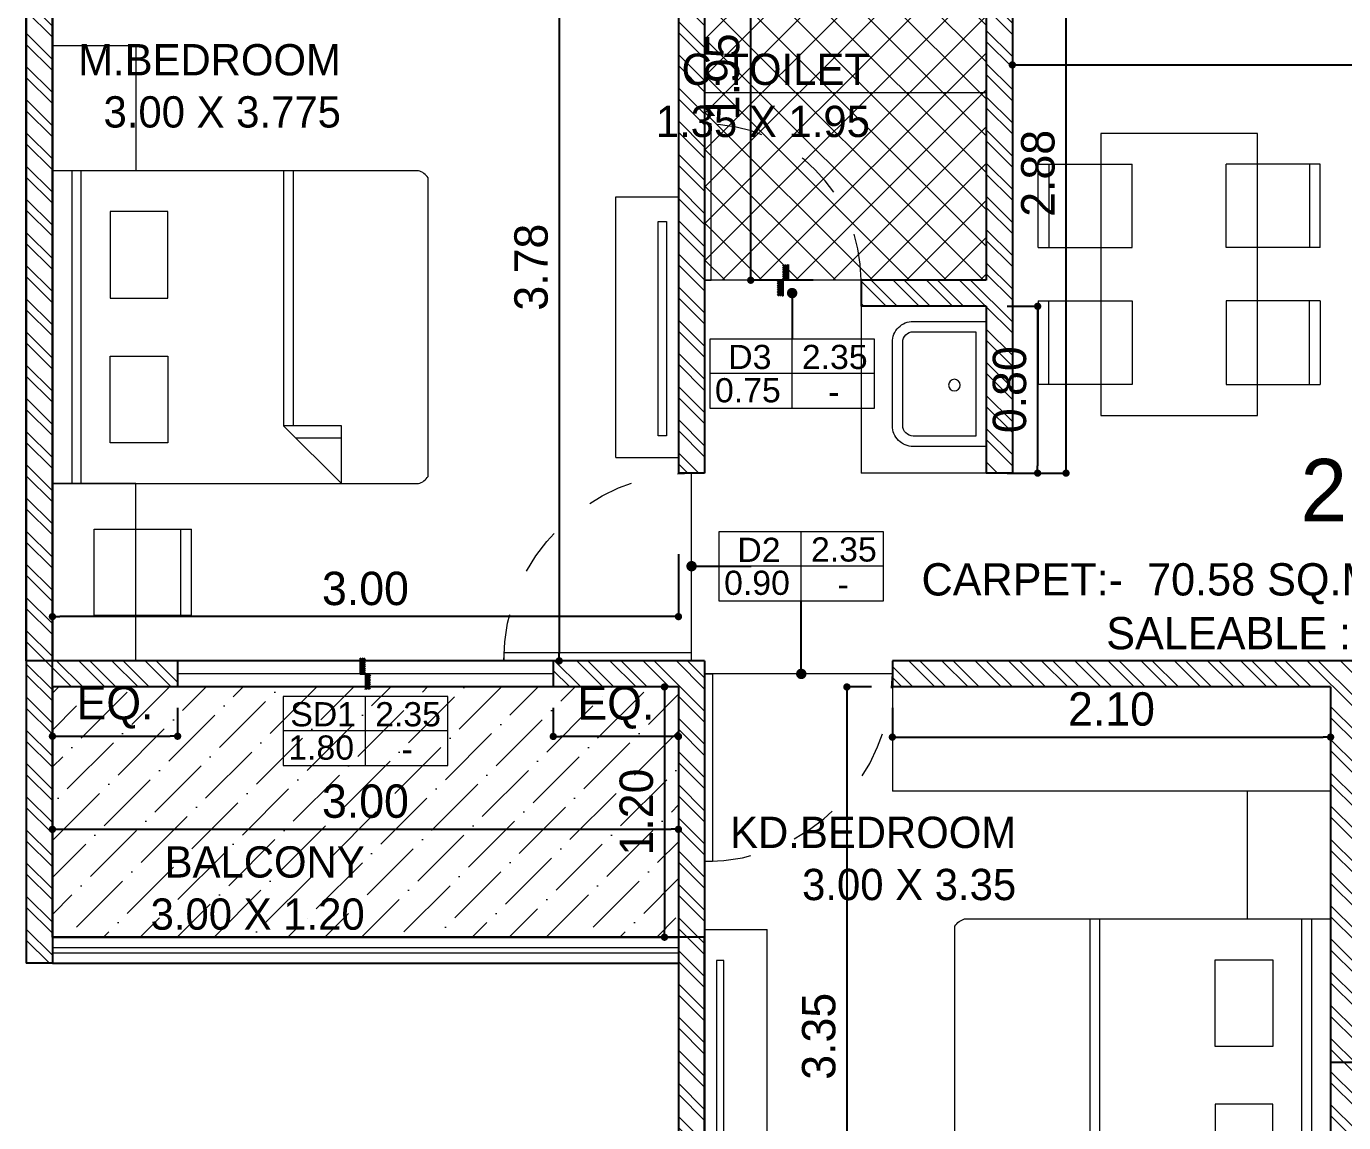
# Model space of a CAD drawing. Header units: metres. Extents: x 494 to 1845, y -666 to 1061.
# Drawn here: x 1790.789 to 1793.605, y 186.842 to 189.187 of the extents above; entities that cross this region are included whole.
import ezdxf

# ---------------------------------------------------------------- set-up
doc = ezdxf.new("R2010")
doc.units = ezdxf.units.M
doc.header["$MEASUREMENT"] = 0
doc.linetypes.add('1', pattern=[0])
doc.linetypes.add('ACAD_ISO02W100', pattern=[15, 12, -3])
doc.layers.get('Defpoints').update_dxf_attribs({"color": 12})
for name, color, linetype in [('A-AREA', 1, 'Continuous'), ('TILE DROP', 180, '1'), ('VDA-TEXT', 250, '1'), ('VDA-WALL BELOW', 8, 'Continuous')]:
    doc.layers.add(name, color=color, linetype=linetype)
for name, color, linetype, lineweight in [('A-Furniture', 8, 'Continuous', 13), ('A-Wall Hatch', 8, 'Continuous', 9), ('DIMENSION', 8, 'Continuous', 5), ('VDA-DOOR', 23, 'Continuous', 5), ('VDA-DW TAGS', 4, 'Continuous', 9), ('VDA-FURNITURE', 8, 'Continuous', 13), ('VDA-HATCH', 8, 'Continuous', 9), ('VDA-PLUMBING', 8, 'Continuous', 13), ('VDA-RAILING', 25, 'Continuous', 5), ('VDA-SLIDING DOOR', 4, 'Continuous', 9), ('VDA-WALL', 250, 'Continuous', 25), ('VDA_FURNITURE', 8, 'Continuous', 13)]:
    doc.layers.add(name, color=color, linetype=linetype, lineweight=lineweight)
doc.styles.add('arial', font='arial.ttf', dxfattribs={"height": 0.3})
doc.styles.add('RS', font='GOTHIC.TTF')
doc.styles.get("Standard").update_dxf_attribs({"font": 'arial.ttf'})
doc.dimstyles.new('SMALL-1', dxfattribs={"dimtxt": 0.16, "dimasz": 0.035, "dimexe": 0, "dimexo": 0.1, "dimgap": 0.05, "dimtad": 1, "dimzin": 0, "dimdsep": 46, "dimtxsty": 'RS', "dimblk": 'DOT', "dimcen": 2.5, "dimclrd": 256, "dimclre": 256, "dimclrt": 5, "dimadec": 0, "dimazin": 0, "dimtfac": 1, "dimtdec": 3, "dimtofl": 0, "dimtmove": 0, "dimatfit": 3, "dimfxl": 0, "dimtolj": 1, "dimtzin": 0, "dimarcsym": 0})
pattern_1 = [(135, (-4e-16, 0.375), (-0.00441942, -0.00441942), [])]

# ---------------------------------------------------------------- blocks, each defined once
blk = doc.blocks.new('zw$DE63')
at = {"layer": 'VDA-FURNITURE', "extrusion": (-1.50799e-06, 1.20478e-06, 1)}
for p, q in [((0, 1.4654), (0, 0.0346)), ((1.8, 1.5), (0.0462, 1.5)), ((0.6923, 1.2231), (0.4154, 1.5)), ((0.4154, 1.5), (0.4154, 1.2231)), ((1.8, 1.5), (1.6615, 1.5)), ((1.6615, 1.5), (1.6616, 0)), ((1.7077, 0), (1.7077, 1.5)), ((1.8, 0), (1.8, 1.5)), ((1.8, 0), (1.8, 1.5)), ((0.6346, 1.2808), (0.4154, 1.2808)), ((1.2462, 0.8885), (1.2462, 1.3039)), ((1.2462, 1.3039), (1.5231, 1.3039)), ((1.5231, 1.3039), (1.5231, 0.8885)), ((0.4154, 1.2231), (0.6923, 1.2231)), ((0.6462, 0), (0.6462, 1.2231)), ((0.6923, 0), (0.6923, 1.2231)), ((1.5231, 0.8885), (1.2462, 0.8885)), ((1.5231, 0.6116), (1.2462, 0.6116)), ((1.2462, 0.6116), (1.2462, 0.1962)), ((1.5231, 0.1962), (1.5231, 0.6116)), ((1.2462, 0.1962), (1.5231, 0.1962)), ((0.0462, 0), (1.8, 0)), ((1.6616, 0), (1.8, 0))]:
    blk.add_line(p, q, dxfattribs=at)
at = {"layer": 'VDA-FURNITURE'}
for centre, start, end in [((0.065, 1.4268), 104.43861, 149.30258), ((0.065, 0.0732), 210.69742, 255.56139)]:
    blk.add_arc(centre, 0.0756, start, end, dxfattribs=at)
blk = doc.blocks.new('zw$DD4')
at = {"layer": 'A-Furniture', "extrusion": (1.20478e-06, -1.51523e-06, 1)}
for p, q in [((0.3, 1.3525), (0.3, 0)), ((1.05, 1.3525), (0.3, 1.3525)), ((1.05, 0), (1.05, 1.3525)), ((0.45, 1.2033), (0, 1.2033)), ((0, 0.8033), (0, 1.2033)), ((0.05, 1.2033), (0.05, 0.8033)), ((0.45, 0.8033), (0.45, 1.2033)), ((0.9, 0.8033), (0.9, 1.2033)), ((0.9, 1.2033), (1.35, 1.2033)), ((1.3, 1.2033), (1.3, 0.8033)), ((1.35, 0.8033), (1.35, 1.2033)), ((0, 0.8033), (0.45, 0.8033)), ((1.35, 0.8033), (0.9, 0.8033)), ((0, 0.5473), (0.45, 0.5473)), ((0, 0.5473), (0, 0.1473)), ((0.05, 0.1473), (0.05, 0.5473)), ((0.45, 0.5473), (0.45, 0.1473)), ((1.35, 0.5473), (0.9, 0.5473)), ((0.9, 0.5473), (0.9, 0.1473)), ((1.3, 0.1473), (1.3, 0.5473)), ((1.35, 0.5473), (1.35, 0.1473)), ((0, 0.1473), (0.45, 0.1473)), ((1.35, 0.1473), (0.9, 0.1473)), ((0.3, 0), (1.05, 0))]:
    blk.add_line(p, q, dxfattribs=at)
blk = doc.blocks.new('DFV')
at = {"layer": 'VDA_FURNITURE'}
for p, q in [((164.983, 153.5325), (164.9829, 153.0667)), ((164.983, 153.5325), (165.397, 153.5324)), ((165.3969, 153.0666), (165.397, 153.5324)), ((165.397, 153.4806), (164.983, 153.4807)), ((164.9829, 153.0667), (165.3969, 153.0666))]:
    blk.add_line(p, q, dxfattribs=at)
blk = doc.blocks.new('zw$FB86')
at = {"layer": 'VDA-FURNITURE'}
for points in [[(0, 0.45), (0, 0.1, 0.414214), (0.1, 0), (0.5, 0, 0.414214), (0.6, 0.1), (0.6, 0.45)], [(0.05, 0.4), (0.05, 0.1, 0.414214), (0.1, 0.05), (0.5, 0.05, 0.414214), (0.55, 0.1), (0.55, 0.4)]]:
    blk.add_lwpolyline(points, format="xyb", close=True, dxfattribs=at)
blk.add_circle((0.2942, 0.2973), 0.0278, dxfattribs=at)
blk = doc.blocks.new('_Dot')
at = {"color": 0, "linetype": 'ByBlock', "lineweight": -2}
blk.add_line((-0.5, 0), (-1, 0), dxfattribs=at)
at = {"color": 0, "linetype": 'ByBlock', "const_width": 0.5}
blk.add_lwpolyline([(-0.25, 0, 1), (0.25, 0, 1)], format="xyb", close=True, dxfattribs=at)
blk = doc.blocks.new('*D412')
at = {"layer": 'Defpoints', "color": 0, "transparency": 16777216}
for p in [(1.815, -1.5808), (1.2435, -5.3558), (1.815, -5.3558)]:
    blk.add_point(p, dxfattribs=at)
at = {"layer": 'DIMENSION', "lineweight": -2, "transparency": 16777216}
for p, q in [((1.5435, -1.5808), (1.2435, -1.5808)), ((1.2435, -1.6158), (1.2435, -5.3208)), ((1.5435, -5.3558), (1.2435, -5.3558))]:
    blk.add_line(p, q, dxfattribs=at)
at = {"layer": 'DIMENSION', "lineweight": -2, "transparency": 16777216, "xscale": 0.035, "yscale": 0.035, "zscale": 0.035}
for p, rotation in [((1.2435, -1.5808), 90), ((1.2435, -5.3558), 270)]:
    blk.add_blockref('_Dot', p, dxfattribs=dict(at, rotation=rotation))
at = {"layer": 'DIMENSION', "color": 5, "transparency": 16777216, "insert": (1.1095, -3.4683), "char_height": 0.16, "attachment_point": 5, "rotation": 90, "style": 'RS'}
blk.add_mtext('\\A1;3.78', dxfattribs=at)
blk = doc.blocks.new('*D413')
at = {"layer": 'Defpoints', "color": 0, "transparency": 16777216}
for p in [(-1.185, -4.4559), (1.815, -4.4558), (-1.185, -5.1436)]:
    blk.add_point(p, dxfattribs=at)
at = {"layer": 'DIMENSION', "lineweight": -2, "transparency": 16777216}
for p, q in [((-1.185, -4.8436), (-1.185, -5.1436)), ((1.815, -4.8436), (1.815, -5.1436)), ((1.78, -5.1436), (-1.15, -5.1436))]:
    blk.add_line(p, q, dxfattribs=at)
at = {"layer": 'DIMENSION', "lineweight": -2, "transparency": 16777216, "xscale": 0.035, "yscale": 0.035, "zscale": 0.035, "rotation": 180}
blk.add_blockref('_Dot', (-1.185, -5.1436), dxfattribs=at)
at = {"layer": 'DIMENSION', "lineweight": -2, "transparency": 16777216, "xscale": 0.035, "yscale": 0.035, "zscale": 0.035}
blk.add_blockref('_Dot', (1.815, -5.1436), dxfattribs=at)
at = {"layer": 'DIMENSION', "color": 5, "transparency": 16777216, "insert": (0.315, -5.0096), "char_height": 0.16, "attachment_point": 5, "style": 'RS'}
blk.add_mtext('\\A1;3.00', dxfattribs=at)
blk = doc.blocks.new('*D415')
at = {"layer": 'Defpoints', "color": 0, "transparency": 16777216}
for p in [(2.1612, -1.5808), (3.29, -1.5808), (3.29, -3.5308)]:
    blk.add_point(p, dxfattribs=at)
at = {"layer": 'DIMENSION', "lineweight": -2, "transparency": 16777216}
for p, q in [((2.4612, -1.5808), (2.1612, -1.5808)), ((2.1612, -3.4958), (2.1612, -1.6158)), ((2.4612, -3.5308), (2.1612, -3.5308))]:
    blk.add_line(p, q, dxfattribs=at)
at = {"layer": 'DIMENSION', "lineweight": -2, "transparency": 16777216, "xscale": 0.035, "yscale": 0.035, "zscale": 0.035}
for p, rotation in [((2.1612, -1.5808), 90), ((2.1612, -3.5308), 270)]:
    blk.add_blockref('_Dot', p, dxfattribs=dict(at, rotation=rotation))
at = {"layer": 'DIMENSION', "color": 5, "transparency": 16777216, "insert": (2.0271, -2.5558), "char_height": 0.16, "attachment_point": 5, "rotation": 90, "style": 'RS'}
blk.add_mtext('\\A1;1.95', dxfattribs=at)
blk = doc.blocks.new('0.9M D')
at = {"layer": 'VDA-DOOR'}
for p, q in [((1526.4784, 311.0275), (1526.4784, 311.9268)), ((1526.4784, 311.9268), (1526.5163, 311.9268)), ((1526.5163, 311.9268), (1526.5163, 311.0275)), ((1526.5163, 311.0275), (1526.4784, 311.0275))]:
    blk.add_line(p, q, dxfattribs=at)
at = {"layer": 'VDA-DOOR', "linetype": 'ACAD_ISO02W100', "ltscale": 0.01}
blk.add_arc((1526.4784, 311.9275), 0.9, 270, 359.95753, dxfattribs=at)
blk = doc.blocks.new('0.75M D')
at = {"layer": 'VDA-DOOR'}
for p, q in [((1526.51, 329.5013), (1526.4784, 329.5013)), ((1526.4784, 329.5013), (1526.4784, 328.7518)), ((1526.51, 328.7518), (1526.51, 329.5013)), ((1526.4784, 328.7518), (1526.51, 328.7518))]:
    blk.add_line(p, q, dxfattribs=at)
at = {"layer": 'VDA-DOOR', "linetype": 'ACAD_ISO02W100', "ltscale": 0.01}
blk.add_arc((1526.4784, 328.7513), 0.75, 0.04247, 90, dxfattribs=at)
blk = doc.blocks.new('*D420')
at = {"layer": 'Defpoints', "color": 0, "transparency": 16777216}
for p in [(-1.185, -5.4808), (-0.585, -5.4808), (-0.585, -5.7171)]:
    blk.add_point(p, dxfattribs=at)
at = {"layer": 'DIMENSION', "lineweight": -2, "transparency": 16777216}
for p, q in [((-1.185, -5.5808), (-1.185, -5.7171)), ((-0.585, -5.5808), (-0.585, -5.7171)), ((-1.15, -5.7171), (-0.62, -5.7171))]:
    blk.add_line(p, q, dxfattribs=at)
at = {"layer": 'DIMENSION', "lineweight": -2, "transparency": 16777216, "xscale": 0.035, "yscale": 0.035, "zscale": 0.035, "rotation": 180}
blk.add_blockref('_Dot', (-1.185, -5.7171), dxfattribs=at)
at = {"layer": 'DIMENSION', "lineweight": -2, "transparency": 16777216, "xscale": 0.035, "yscale": 0.035, "zscale": 0.035}
blk.add_blockref('_Dot', (-0.585, -5.7171), dxfattribs=at)
at = {"layer": 'DIMENSION', "color": 5, "transparency": 16777216, "insert": (-0.885, -5.5788), "char_height": 0.16, "attachment_point": 5, "style": 'RS'}
blk.add_mtext('\\A1;EQ.', dxfattribs=at)
blk = doc.blocks.new('*D421')
at = {"layer": 'Defpoints', "color": 0, "transparency": 16777216}
for p in [(1.215, -5.4808), (1.815, -5.4808), (1.215, -5.7182)]:
    blk.add_point(p, dxfattribs=at)
at = {"layer": 'DIMENSION', "lineweight": -2, "transparency": 16777216}
for p, q in [((1.215, -5.5808), (1.215, -5.7182)), ((1.815, -5.5808), (1.815, -5.7182)), ((1.78, -5.7182), (1.25, -5.7182))]:
    blk.add_line(p, q, dxfattribs=at)
at = {"layer": 'DIMENSION', "lineweight": -2, "transparency": 16777216, "xscale": 0.035, "yscale": 0.035, "zscale": 0.035, "rotation": 180}
blk.add_blockref('_Dot', (1.215, -5.7182), dxfattribs=at)
at = {"layer": 'DIMENSION', "lineweight": -2, "transparency": 16777216, "xscale": 0.035, "yscale": 0.035, "zscale": 0.035}
blk.add_blockref('_Dot', (1.815, -5.7182), dxfattribs=at)
at = {"layer": 'DIMENSION', "color": 5, "transparency": 16777216, "insert": (1.515, -5.5799), "char_height": 0.16, "attachment_point": 5, "style": 'RS'}
blk.add_mtext('\\A1;EQ.', dxfattribs=at)
blk = doc.blocks.new('*D422')
at = {"layer": 'Defpoints', "color": 0, "transparency": 16777216}
for p in [(-1.185, -5.4808), (1.815, -5.4808), (1.815, -6.1635)]:
    blk.add_point(p, dxfattribs=at)
at = {"layer": 'DIMENSION', "lineweight": -2, "transparency": 16777216}
for p, q in [((-1.185, -5.8635), (-1.185, -6.1635)), ((1.815, -5.8635), (1.815, -6.1635)), ((-1.15, -6.1635), (1.78, -6.1635))]:
    blk.add_line(p, q, dxfattribs=at)
at = {"layer": 'DIMENSION', "lineweight": -2, "transparency": 16777216, "xscale": 0.035, "yscale": 0.035, "zscale": 0.035, "rotation": 180}
blk.add_blockref('_Dot', (-1.185, -6.1635), dxfattribs=at)
at = {"layer": 'DIMENSION', "lineweight": -2, "transparency": 16777216, "xscale": 0.035, "yscale": 0.035, "zscale": 0.035}
blk.add_blockref('_Dot', (1.815, -6.1635), dxfattribs=at)
at = {"layer": 'DIMENSION', "color": 5, "transparency": 16777216, "insert": (0.315, -6.0294), "char_height": 0.16, "attachment_point": 5, "style": 'RS'}
blk.add_mtext('\\A1;3.00', dxfattribs=at)
blk = doc.blocks.new('*D423')
at = {"layer": 'Defpoints', "color": 0, "transparency": 16777216}
for p in [(1.815, -5.4808), (1.7479, -6.6808), (1.815, -6.6808)]:
    blk.add_point(p, dxfattribs=at)
at = {"layer": 'DIMENSION', "lineweight": -2, "transparency": 16777216}
for p, q in [((1.7479, -5.4808), (1.7479, -5.4808)), ((1.7479, -5.5158), (1.7479, -6.6458)), ((1.7479, -6.6808), (1.7479, -6.6808))]:
    blk.add_line(p, q, dxfattribs=at)
at = {"layer": 'DIMENSION', "lineweight": -2, "transparency": 16777216, "xscale": 0.035, "yscale": 0.035, "zscale": 0.035}
for p, rotation in [((1.7479, -5.4808), 90), ((1.7479, -6.6808), 270)]:
    blk.add_blockref('_Dot', p, dxfattribs=dict(at, rotation=rotation))
at = {"layer": 'DIMENSION', "color": 5, "transparency": 16777216, "insert": (1.6139, -6.0808), "char_height": 0.16, "attachment_point": 5, "rotation": 90, "style": 'RS'}
blk.add_mtext('\\A1;1.20', dxfattribs=at)
blk = doc.blocks.new('*D426')
at = {"layer": 'Defpoints', "color": 0, "transparency": 16777216}
for p in [(2.84, -5.4808), (4.94, -5.4808), (4.94, -5.7215)]:
    blk.add_point(p, dxfattribs=at)
at = {"layer": 'DIMENSION', "lineweight": -2, "transparency": 16777216}
for p, q in [((2.84, -5.5808), (2.84, -5.7215)), ((4.94, -5.5808), (4.94, -5.7215)), ((2.875, -5.7215), (4.905, -5.7215))]:
    blk.add_line(p, q, dxfattribs=at)
at = {"layer": 'DIMENSION', "lineweight": -2, "transparency": 16777216, "xscale": 0.035, "yscale": 0.035, "zscale": 0.035, "rotation": 180}
blk.add_blockref('_Dot', (2.84, -5.7215), dxfattribs=at)
at = {"layer": 'DIMENSION', "lineweight": -2, "transparency": 16777216, "xscale": 0.035, "yscale": 0.035, "zscale": 0.035}
blk.add_blockref('_Dot', (4.94, -5.7215), dxfattribs=at)
at = {"layer": 'DIMENSION', "color": 5, "transparency": 16777216, "insert": (3.89, -5.5875), "char_height": 0.16, "attachment_point": 5, "style": 'RS'}
blk.add_mtext('\\A1;2.10', dxfattribs=at)
blk = doc.blocks.new('*D427')
at = {"layer": 'Defpoints', "color": 0, "transparency": 16777216}
for p in [(2.84, -5.4808), (2.622, -8.8308), (2.84, -8.8308)]:
    blk.add_point(p, dxfattribs=at)
at = {"layer": 'DIMENSION', "lineweight": -2, "transparency": 16777216}
for p, q in [((2.74, -5.4808), (2.622, -5.4808)), ((2.622, -5.5158), (2.622, -8.7958)), ((2.74, -8.8308), (2.622, -8.8308))]:
    blk.add_line(p, q, dxfattribs=at)
at = {"layer": 'DIMENSION', "lineweight": -2, "transparency": 16777216, "xscale": 0.035, "yscale": 0.035, "zscale": 0.035}
for p, rotation in [((2.622, -5.4808), 90), ((2.622, -8.8308), 270)]:
    blk.add_blockref('_Dot', p, dxfattribs=dict(at, rotation=rotation))
at = {"layer": 'DIMENSION', "color": 5, "transparency": 16777216, "insert": (2.488, -7.1558), "char_height": 0.16, "attachment_point": 5, "rotation": 90, "style": 'RS'}
blk.add_mtext('\\A1;3.35', dxfattribs=at)
blk = doc.blocks.new('*D433')
at = {"layer": 'Defpoints', "color": 0, "transparency": 16777216}
for p in [(3.415, -1.5808), (8.24, -1.5808), (8.24, -2.4984)]:
    blk.add_point(p, dxfattribs=at)
at = {"layer": 'DIMENSION', "lineweight": -2, "transparency": 16777216}
for p, q in [((3.415, -2.1984), (3.415, -2.4984)), ((8.24, -2.1984), (8.24, -2.4984)), ((3.45, -2.4984), (8.205, -2.4984))]:
    blk.add_line(p, q, dxfattribs=at)
at = {"layer": 'DIMENSION', "lineweight": -2, "transparency": 16777216, "xscale": 0.035, "yscale": 0.035, "zscale": 0.035, "rotation": 180}
blk.add_blockref('_Dot', (3.415, -2.4984), dxfattribs=at)
at = {"layer": 'DIMENSION', "lineweight": -2, "transparency": 16777216, "xscale": 0.035, "yscale": 0.035, "zscale": 0.035}
blk.add_blockref('_Dot', (8.24, -2.4984), dxfattribs=at)
at = {"layer": 'DIMENSION', "color": 5, "transparency": 16777216, "insert": (5.8275, -2.3644), "char_height": 0.16, "attachment_point": 5, "style": 'RS'}
blk.add_mtext('\\A1;4.83', dxfattribs=at)
blk = doc.blocks.new('*D436')
at = {"layer": 'Defpoints', "color": 0, "transparency": 16777216}
for p in [(3.415, -1.5808), (3.6722, -1.5808), (3.415, -4.4558)]:
    blk.add_point(p, dxfattribs=at)
at = {"layer": 'DIMENSION', "lineweight": -2, "transparency": 16777216}
for p, q in [((3.515, -1.5808), (3.6722, -1.5808)), ((3.6722, -4.4208), (3.6722, -1.6158)), ((3.515, -4.4558), (3.6722, -4.4558))]:
    blk.add_line(p, q, dxfattribs=at)
at = {"layer": 'DIMENSION', "lineweight": -2, "transparency": 16777216, "xscale": 0.035, "yscale": 0.035, "zscale": 0.035}
for p, rotation in [((3.6722, -1.5808), 90), ((3.6722, -4.4558), 270)]:
    blk.add_blockref('_Dot', p, dxfattribs=dict(at, rotation=rotation))
at = {"layer": 'DIMENSION', "color": 5, "transparency": 16777216, "insert": (3.5381, -3.0183), "char_height": 0.16, "attachment_point": 5, "rotation": 90, "style": 'RS'}
blk.add_mtext('\\A1;2.88', dxfattribs=at)
blk = doc.blocks.new('*D437')
at = {"layer": 'Defpoints', "color": 0, "transparency": 16777216}
for p in [(3.29, -3.6558), (3.29, -4.4558), (3.5362, -4.4558)]:
    blk.add_point(p, dxfattribs=at)
at = {"layer": 'DIMENSION', "lineweight": -2, "transparency": 16777216}
for p, q in [((3.39, -3.6558), (3.5362, -3.6558)), ((3.5362, -3.6908), (3.5362, -4.4208)), ((3.39, -4.4558), (3.5362, -4.4558))]:
    blk.add_line(p, q, dxfattribs=at)
at = {"layer": 'DIMENSION', "lineweight": -2, "transparency": 16777216, "xscale": 0.035, "yscale": 0.035, "zscale": 0.035}
for p, rotation in [((3.5362, -3.6558), 90), ((3.5362, -4.4558), 270)]:
    blk.add_blockref('_Dot', p, dxfattribs=dict(at, rotation=rotation))
at = {"layer": 'DIMENSION', "color": 5, "transparency": 16777216, "insert": (3.4022, -4.0558), "char_height": 0.16, "attachment_point": 5, "rotation": 90, "style": 'RS'}
blk.add_mtext('\\A1;0.80', dxfattribs=at)
blk = doc.blocks.new('D2 F')
at = {"layer": 'VDA-DW TAGS'}
for p, q in [((1526.932, 317.9785), (1526.932, 318.3094)), ((1527.3267, 318.144), (1526.537, 318.144))]:
    blk.add_line(p, q, dxfattribs=at)
blk.add_lwpolyline([(1527.3267, 318.3094), (1526.537, 318.3094), (1526.537, 317.9785), (1527.3267, 317.9785)], close=True, dxfattribs=at)
at = {"layer": 'VDA-DW TAGS', "attachment_point": 8, "style": 'arial'}
for s, insert, char_height, width in [('D2', (1526.7293, 318.1646), 0.11598, 0.282293), ('2.35', (1527.1361, 318.1646), 0.11598, 0.282293), ('0.90', (1526.7198, 318.0048), 0.11598, 0.27584), ('-', (1527.1322, 317.9992), 0.116, 0.366174)]:
    blk.add_mtext(s, dxfattribs=dict(at, insert=insert, char_height=char_height, width=width))
blk = doc.blocks.new('D3 F')
at = {"layer": 'VDA-DW TAGS'}
for p, q in [((1526.9357, 319.9002), (1526.9357, 320.2311)), ((1527.3304, 320.0657), (1526.5407, 320.0657))]:
    blk.add_line(p, q, dxfattribs=at)
blk.add_lwpolyline([(1527.3304, 320.2311), (1526.5407, 320.2311), (1526.5407, 319.9002), (1527.3304, 319.9002)], close=True, dxfattribs=at)
at = {"layer": 'VDA-DW TAGS', "attachment_point": 8, "style": 'arial'}
for s, insert, char_height, width in [('D3', (1526.733, 320.0863), 0.11598, 0.282293), ('2.35', (1527.1398, 320.0863), 0.11598, 0.282293), ('0.75', (1526.7235, 319.9266), 0.11598, 0.27584), ('-', (1527.1359, 319.9209), 0.116, 0.366174)]:
    blk.add_mtext(s, dxfattribs=dict(at, insert=insert, char_height=char_height, width=width))
blk = doc.blocks.new('TT-level diff-flat-14')
at = {"layer": 'TILE DROP'}
h = blk.add_hatch(dxfattribs=at)
h.set_pattern_fill('ANSI31', color=256, scale=0.05, angle=90, style=0)
h.set_pattern_definition(pattern_1)
h.paths.add_polyline_path([(-0.075, 0.025), (-0.075, 0), (0, 0), (0, 0.025)])
h = blk.add_hatch(dxfattribs=at)
h.set_pattern_fill('ANSI31', color=256, scale=0.05, angle=90, style=0)
h.set_pattern_definition(pattern_1)
h.paths.add_polyline_path([(0, 0), (0, -0.025), (0.075, -0.025), (0.075, 0)])
for points in [[(0, 0), (-0.075, 0)], [(0.075, -0.025), (0, -0.025), (0, 0), (-0.075, 0)]]:
    blk.add_lwpolyline(points, dxfattribs=at)
blk = doc.blocks.new('SD3')
at = {"layer": 'VDA-DW TAGS'}
for p, q in [((1531.7239, 314.2677), (1531.7239, 314.5986)), ((1532.1186, 314.4332), (1531.3289, 314.4332))]:
    blk.add_line(p, q, dxfattribs=at)
blk.add_lwpolyline([(1532.1186, 314.5986), (1531.3289, 314.5986), (1531.3289, 314.2677), (1532.1186, 314.2677)], close=True, dxfattribs=at)
at = {"layer": 'VDA-DW TAGS', "attachment_point": 8, "style": 'arial'}
for s, insert, char_height, width in [('SD1', (1531.5212, 314.4538), 0.11598, 0.282293), ('2.35', (1531.928, 314.4538), 0.11598, 0.282293), ('1.80', (1531.5116, 314.294), 0.11598, 0.27584), ('-', (1531.9241, 314.2884), 0.116, 0.366174)]:
    blk.add_mtext(s, dxfattribs=dict(at, insert=insert, char_height=char_height, width=width))
blk = doc.blocks.new('AFDADSFADSF')
at = {"layer": 'A-Wall Hatch', "ltscale": 0.1}
h = blk.add_hatch(dxfattribs=at)
h.set_pattern_fill('ANSI32', color=256, scale=0.3, angle=270)
h.set_pattern_definition([(315, (5.06504, -8.95583), (0.0795495, 0.0795495), []), (315, (5.06504, -9.00886), (0.0795495, 0.0795495), [])])
h.paths.add_polyline_path([(3.29, 0.6442), (3.415, 0.6442), (3.415, 1.5442), (6.765, 1.5442), (6.765, -1.8808), (5.515, -1.8808), (5.515, -2.0058), (7.24, -2.0058), (7.24, -1.8808), (6.89, -1.8808), (6.89, -0.5308), (7.24, -0.5308), (7.24, -0.4058), (6.89, -0.4058), (6.89, 1.6692), (3.29, 1.6692)])
h.paths.add_polyline_path([(-1.31, -6.8058), (-1.185, -6.8058), (-1.185, 0.9442), (0.165, 0.9442), (0.165, -0.0058), (0.29, -0.0058), (0.29, 1.0692), (-1.31, 1.0692)])
h.paths.add_polyline_path([(-0.435, -1.5808), (1.815, -1.5808), (1.815, -4.4558), (1.94, -4.4558), (1.94, -1.5808), (2.315, -1.5808), (2.315, -1.4558), (0.29, -1.4558), (0.29, -0.6058), (0.165, -0.6058), (0.165, -1.4558), (-0.435, -1.4558)])
h.paths.add_polyline_path([(2.84, -5.4808), (4.94, -5.4808), (4.94, -8.9558), (5.065, -8.9558), (5.065, -5.3558), (2.84, -5.3558)])
h.paths.add_polyline_path([(7.365, -5.4808), (7.365, -7.4058), (7.49, -7.4058), (7.49, -5.4808), (8.365, -5.4808), (8.365, -0.4058), (8.24, -0.4058), (8.24, -5.3558), (7.365, -5.3558)])
h.paths.add_polyline_path([(2.915, -1.5807), (2.915, -1.4558), (3.29, -1.4558), (3.29, -0.5558), (3.415, -0.5558), (3.415, -1.4558), (4.315, -1.4558), (4.315, -2.0058), (4.19, -2.0058), (4.19, -1.5808), (3.415, -1.5808), (3.415, -4.4558), (3.29, -4.4558), (3.29, -3.6558), (2.69, -3.6558), (2.69, -3.5308), (3.29, -3.5308), (3.29, -1.5808), (2.9209, -1.5808), (2.9209, -1.5807)])
h.paths.add_polyline_path([(1.215, -5.4808), (1.815, -5.4808), (1.815, -8.9558), (1.94, -8.9558), (1.94, -5.3558), (1.215, -5.3558)])
h.paths.add_polyline_path([(-1.185, -5.4808), (-1.185, -5.3558), (-0.585, -5.3558), (-0.585, -5.4808)])
h.paths.add_polyline_path([(6.865, -5.4808), (6.865, -5.3558), (7.365, -5.3558), (7.365, -5.4808)])
at = {"layer": 'VDA-HATCH'}
h = blk.add_hatch(dxfattribs=at)
h.set_pattern_fill('ANSI36', color=43)
h.set_pattern_definition([(45, (-42512.66198, 14913.07377), (0.06629126074, 0.24306795603), [0.3125, -0.0625, 0, -0.0625])])
h.paths.add_polyline_path([(5.065, -7.2808), (7.365, -7.2808), (7.365, -5.4808), (5.065, -5.4808)])
h.paths.add_polyline_path([(-1.185, -6.6808), (1.815, -6.6808), (1.815, -5.4808), (-1.185, -5.4808)])
h.paths.add_polyline_path([(4.315, -1.4558), (3.415, -1.4558), (3.415, 1.5442), (4.315, 1.5442)])
h = blk.add_hatch(dxfattribs=at)
h.set_pattern_fill('ANSI37', color=43)
h.set_pattern_definition([(45, (-42544.27575, 14916.82377), (-0.08838834765, 0.08838834765), []), (135, (-42544.27575, 14916.82377), (-0.08838834765, -0.08838834765), [])])
h.paths.add_polyline_path([(0.165, -1.4558), (-1.185, -1.4558), (-1.185, 0.9442), (0.165, 0.9442)])
h.paths.add_polyline_path([(3.29, -3.5308), (1.94, -3.5308), (1.94, -1.5808), (3.29, -1.5808)])
blk.add_lwpolyline([(-1.185, -5.3559), (-1.31, -5.3559), (-1.31, -1.4558), (-1.185, -1.4558)], close=True)
at = {"layer": 'A-AREA'}
blk.add_lwpolyline([(-1.185, 0.9442), (0.165, 0.9442), (0.165, -1.5808), (3.415, -1.5808), (3.415, 1.5442), (6.765, 1.5442), (6.765, -0.5308), (7.24, -0.5308), (7.24, -0.4058), (8.24, -0.4058), (8.24, -5.3558), (7.365, -5.3558), (7.365, -7.2808), (4.94, -7.2808), (4.94, -8.831), (1.94, -8.8308), (1.94, -6.6808), (-1.185, -6.6808), (-1.185, 0.9442)], dxfattribs=at)
at = {"layer": 'VDA-DOOR'}
for p, q in [((2.69, -3.5308), (1.94, -3.5308)), ((1.8775, -5.3558), (1.8775, -4.4558)), ((2.84, -5.4183), (1.94, -5.4183))]:
    blk.add_line(p, q, dxfattribs=at)
at = {"layer": 'VDA-FURNITURE'}
for p, q in [((1.94, -2.6308), (3.29, -2.6308)), ((1.515, -4.3808), (1.515, -3.1308)), ((1.515, -3.1308), (1.815, -3.1308)), ((2.69, -3.6558), (2.69, -4.4558)), ((1.515, -4.3808), (1.815, -4.3808)), ((3.29, -4.4558), (2.69, -4.4558)), ((2.84, -5.4808), (2.84, -5.9808)), ((4.94, -5.9808), (2.84, -5.9808)), ((1.94, -6.6434), (2.24, -6.6434)), ((2.24, -8.1434), (2.24, -6.6434))]:
    blk.add_line(p, q, dxfattribs=at)
for points in [[(-0.785, -3.0059), (-1.185, -3.0059), (-1.185, -2.4059), (-0.785, -2.4059)], [(1.7572, -4.2764), (1.718, -4.2764), (1.718, -3.2497), (1.7572, -3.2497)], [(-0.785, -4.5059), (-1.185, -4.5059), (-1.185, -5.3559), (-0.785, -5.3559)], [(4.54, -6.5933), (4.94, -6.5933), (4.94, -5.9808), (4.54, -5.9808)], [(1.9979, -8.0389), (2.0326, -8.0389), (2.0326, -6.7931), (1.9979, -6.7931)]]:
    blk.add_lwpolyline(points, close=True, dxfattribs=at)
at = {"layer": 'VDA-RAILING'}
for p, q in [((-1.185, -6.7308), (1.815, -6.7308)), ((-1.185, -6.7558), (1.815, -6.7558))]:
    blk.add_line(p, q, dxfattribs=at)
at = {"layer": 'VDA-SLIDING DOOR'}
blk.add_line((1.215, -5.4183), (-0.585, -5.4183), dxfattribs=at)
at = {"layer": 'VDA-WALL'}
for p, q in [((-1.31, 1.0692), (-1.31, -6.8058)), ((-1.185, 0.9442), (-1.185, -5.3558)), ((1.815, -1.5808), (1.815, -4.4558)), ((1.94, -1.5808), (1.94, -4.4558)), ((3.29, -1.5808), (3.29, -3.5308)), ((3.415, -1.5808), (3.415, -4.4558)), ((3.29, -3.5308), (2.69, -3.5308)), ((2.69, -3.5308), (2.69, -3.6558)), ((3.29, -3.6558), (2.69, -3.6558)), ((3.29, -3.6558), (3.29, -4.4558)), ((1.94, -4.4558), (1.815, -4.4558)), ((3.415, -4.4558), (3.29, -4.4558)), ((-0.585, -5.3558), (-1.185, -5.3558)), ((-0.585, -5.3558), (-0.585, -5.4808)), ((1.94, -5.3558), (1.215, -5.3558)), ((1.215, -5.3558), (1.215, -5.4808)), ((1.94, -5.3558), (1.94, -8.9558)), ((5.065, -5.3558), (2.84, -5.3558)), ((2.84, -5.3558), (2.84, -5.4808)), ((-1.185, -5.4808), (-1.185, -6.8058)), ((-0.585, -5.4808), (-1.185, -5.4808)), ((1.815, -5.4808), (1.215, -5.4808)), ((1.815, -5.4808), (1.815, -8.9558)), ((4.94, -5.4808), (2.84, -5.4808)), ((4.94, -5.4808), (4.94, -8.9558)), ((-1.185, -6.8058), (-1.31, -6.8058))]:
    blk.add_line(p, q, dxfattribs=at)
at = {"layer": 'VDA-WALL BELOW'}
for p, q in [((1.215, -5.3558), (-0.585, -5.3558)), ((1.215, -5.4808), (-0.585, -5.4808)), ((-1.185, -6.6808), (1.815, -6.6808)), ((-1.185, -6.8058), (1.815, -6.8058))]:
    blk.add_line(p, q, dxfattribs=at)
at = {"rotation": 90}
blk.add_blockref('TT-level diff-flat-14', (2.315, -3.5308), dxfattribs=at)
at = {"xscale": -1, "rotation": 270}
blk.add_blockref('TT-level diff-flat-14', (0.315, -5.4183), dxfattribs=at)
blk.add_blockref('SD3', (-1531.4088, -320.1251))
at = {"layer": 'VDA-FURNITURE'}
for name, p, rotation in [('zw$DD4', (4.8893, -2.8269), 180.0000002734221), ('zw$DE63', (0.615, -3.0058), 180.0000002734843)]:
    blk.add_blockref(name, p, dxfattribs=dict(at, rotation=rotation))
at = {"layer": 'VDA-FURNITURE', "extrusion": (-2.00688e-08, 0.000111805, 1), "xscale": -1.000054247983929, "yscale": 1.000054247983927, "zscale": 1.00005424798392, "rotation": 269.9850941057657}
blk.add_blockref('DFV', (-154.103, -170.0897, -0.019), dxfattribs=at)
at = {"layer": 'VDA-FURNITURE', "xscale": -1, "rotation": 180.0000002734229}
blk.add_blockref('zw$DE63', (3.14, -6.5934), dxfattribs=at)
at = {"layer": 'VDA-HATCH'}
for name, p in [('0.75M D', (-1524.5383, -332.2827)), ('D3 F', (-1524.576, -324.0445)), ('D2 F', (-1524.5285, -323.0459)), ('0.9M D', (-1524.5383, -317.3452))]:
    blk.add_blockref(name, p, dxfattribs=at)
at = {"layer": 'VDA-HATCH', "xscale": -1, "rotation": 270}
blk.add_blockref('0.9M D', (-310.0493, -1531.8342), dxfattribs=at)
at = {"layer": 'VDA-PLUMBING', "xscale": -1, "rotation": 270.0000002737259}
blk.add_blockref('zw$FB86', (2.84, -4.3279), dxfattribs=at)
at = {"layer": 'VDA-TEXT', "char_height": 0.15, "width": 1.314504061156185e-11, "style": 'arial'}
for s, insert, attachment_point in [('\\pi0.63661;{\\fCentury Gothic|b0|i0|c0|p34;M.BEDROOM  }\\P\\pi0.71268;{\\fCentury Gothic|b0|i0|c0|p34;3.00 X 3.775}', (0.1975, -2.8008), 9), ('\\pi0.58873;{\\fCentury Gothic|b0|i0|c0|p34;C.TOILET  }\\P\\pi0.47733;{\\fCentury Gothic|b0|i0|c0|p34;1.35 X 1.95}', (2.7325, -2.4443), 3), ('\\pi0.66980;{\\fCentury Gothic|b0|i0|c0|p34;KD.BEDROOM  }\\P\\pi0.85059;{\\fCentury Gothic|b0|i0|c0|p34;3.00 X 3.35}', (3.4334, -6.1029), 3), ('\\pi0.53255;{\\fCentury Gothic|b0|i0|c0|p34;BALCONY  }\\P\\pi0.51205;{\\fCentury Gothic|b0|i0|c0|p34;3.00 X 1.20}', (0.3115, -6.2448), 3)]:
    blk.add_mtext(s, dxfattribs=dict(at, insert=insert, attachment_point=attachment_point))
at = {"layer": 'VDA-TEXT', "color": 1, "insert": (6.5793, -4.3875, 0), "char_height": 0.154743, "width": 3.915188, "attachment_point": 3}
blk.add_mtext('\\pt10;{\\fCentury Gothic|b0|i0|c0|p34;\\H1.93869x;\\C5;2 BHK - A}\\P\\pt9,10;{\\fCentury Gothic|b0|i0|c0|p34;\\H1.00000x;CARPET:-  70.58 SQ.M/ 759.72 SQ.FT}\\P\\pt10;{\\fCentury Gothic|b0|i0|c0|p34;\\H1.00000x;SALEABLE :- 1048.41 SQ.FT }', dxfattribs=at)
at = {"layer": 'DIMENSION'}
for base, p1, p2, picture, middle in [((1.2435265087, -5.3558286846), (1.8150367361, -1.5808286846), (1.8150367361, -5.3558286846), '*D412', (1.2435265087, -3.4683286846)), ((3.5362, -4.4558), (3.29, -3.6558), (3.29, -4.4558), '*D437', (3.5362, -4.0558))]:
    dim = blk.add_linear_dim(base=base, p1=p1, p2=p2, angle=90, dimstyle='SMALL-1', dxfattribs=at)
    dim.commit()
    dim.dimension.update_dxf_attribs({"geometry": picture, "text_midpoint": middle, "dimtype": 160})
for base, p1, p2, picture, middle in [((2.1612, -1.5808), (3.29, -3.5308), (3.29, -1.5808), '*D415', (2.0271, -2.5558)), ((3.6721617985, -1.5808286846), (3.4150367361, -4.4558286846), (3.4150367361, -1.5808286846), '*D436', (3.5381373254, -3.0183286846)), ((1.7479, -6.6808), (1.815, -5.4808), (1.815, -6.6808), '*D423', (1.6139, -6.0808)), ((2.622, -8.8308), (2.84, -5.4808), (2.84, -8.8308), '*D427', (2.488, -7.1558))]:
    dim = blk.add_linear_dim(base=base, p1=p1, p2=p2, angle=90, dimstyle='SMALL-1', dxfattribs=at)
    dim.commit()
    dim.dimension.update_dxf_attribs({"geometry": picture, "text_midpoint": middle})
for base, p1, p2, picture, middle in [((8.2400367361, -2.4984108558), (3.4150367361, -1.5808286846), (8.2400367361, -1.5808286846), '*D433', (5.8275367361, -2.4984108558)), ((1.815, -6.1635), (-1.185, -5.4808), (1.815, -5.4808), '*D422', (0.315, -6.1635))]:
    dim = blk.add_linear_dim(base=base, p1=p1, p2=p2, dimstyle='SMALL-1', dxfattribs=at)
    dim.commit()
    dim.dimension.update_dxf_attribs({"geometry": picture, "text_midpoint": middle, "dimtype": 160})
for base, p1, p2, picture, middle in [((-1.185, -5.1436), (1.815, -4.4558), (-1.185, -4.4559), '*D413', (0.315, -5.0096)), ((4.94, -5.7215), (2.84, -5.4808), (4.94, -5.4808), '*D426', (3.89, -5.5875))]:
    dim = blk.add_linear_dim(base=base, p1=p1, p2=p2, dimstyle='SMALL-1', dxfattribs=at)
    dim.commit()
    dim.dimension.update_dxf_attribs({"geometry": picture, "text_midpoint": middle})
for base, p1, p2, picture, middle in [((-0.585, -5.7171), (-1.185, -5.4808), (-0.585, -5.4808), '*D420', (-0.885, -5.5788)), ((1.215, -5.7182), (1.815, -5.4808), (1.215, -5.4808), '*D421', (1.515, -5.5799))]:
    dim = blk.add_linear_dim(base=base, p1=p1, p2=p2, text='EQ.', dimstyle='SMALL-1', dxfattribs=at)
    dim.commit()
    dim.dimension.update_dxf_attribs({"geometry": picture, "text_midpoint": middle})
for points in [[(2.3597, -3.5925), (2.3597, -3.8134)], [(1.8777, -4.9019), (2.1637, -4.9019)], [(2.4035, -5.4183), (2.4035, -5.0673)]]:
    blk.add_leader(points, dimstyle='SMALL-1', override={"dimasz": 0.05, "dimclrd": 4, "dimldrblk": 'Dot'}, dxfattribs=at)

msp = doc.modelspace()

# ---------------------------------------------------------------- block references
at = {"xscale": 0.4461706695027229, "yscale": 0.4461706695027229, "zscale": 0.4461706695027229}
msp.add_blockref('AFDADSFADSF', (1791.3731, 190.2194), dxfattribs=at)

doc.saveas('drawing.dxf')
